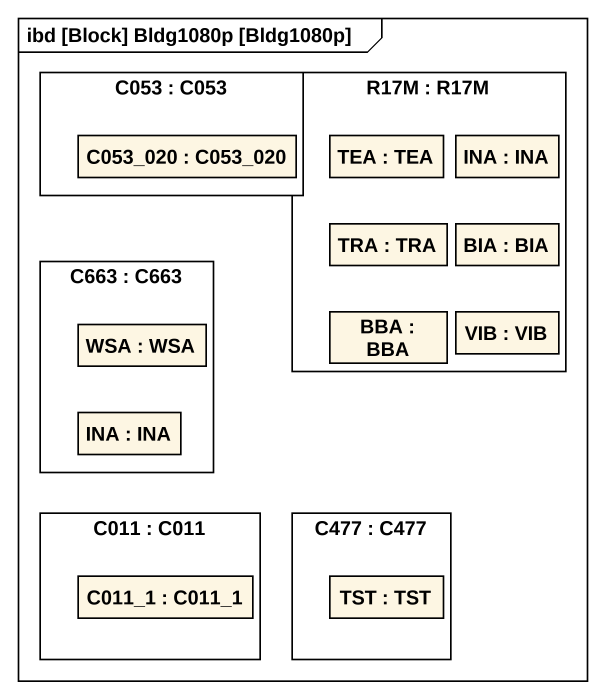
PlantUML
@startuml
mainframe ibd [Block] Bldg1080p [Bldg1080p]
rectangle "C053 : C053" as C053 {
  rectangle "C053_020 : C053_020" as C053_020
}
rectangle "R17M : R17M" as R17M {
  rectangle "TEA : TEA" as TEA
  rectangle "INA : INA" as INA
  rectangle "TRA : TRA" as TRA
  rectangle "BIA : BIA" as BIA
  rectangle "BBA : BBA" as BBA
  rectangle "VIB : VIB" as VIB
}
rectangle "C663 : C663" as C663 {
  rectangle "WSA : WSA" as WSA
  rectangle "INA : INA" as INA_2
}
rectangle "C011 : C011" as C011 {
  rectangle "C011_1 : C011_1" as C011_1
}
rectangle "C477 : C477" as C477 {
  rectangle "TST : TST" as TST
}
@enduml
